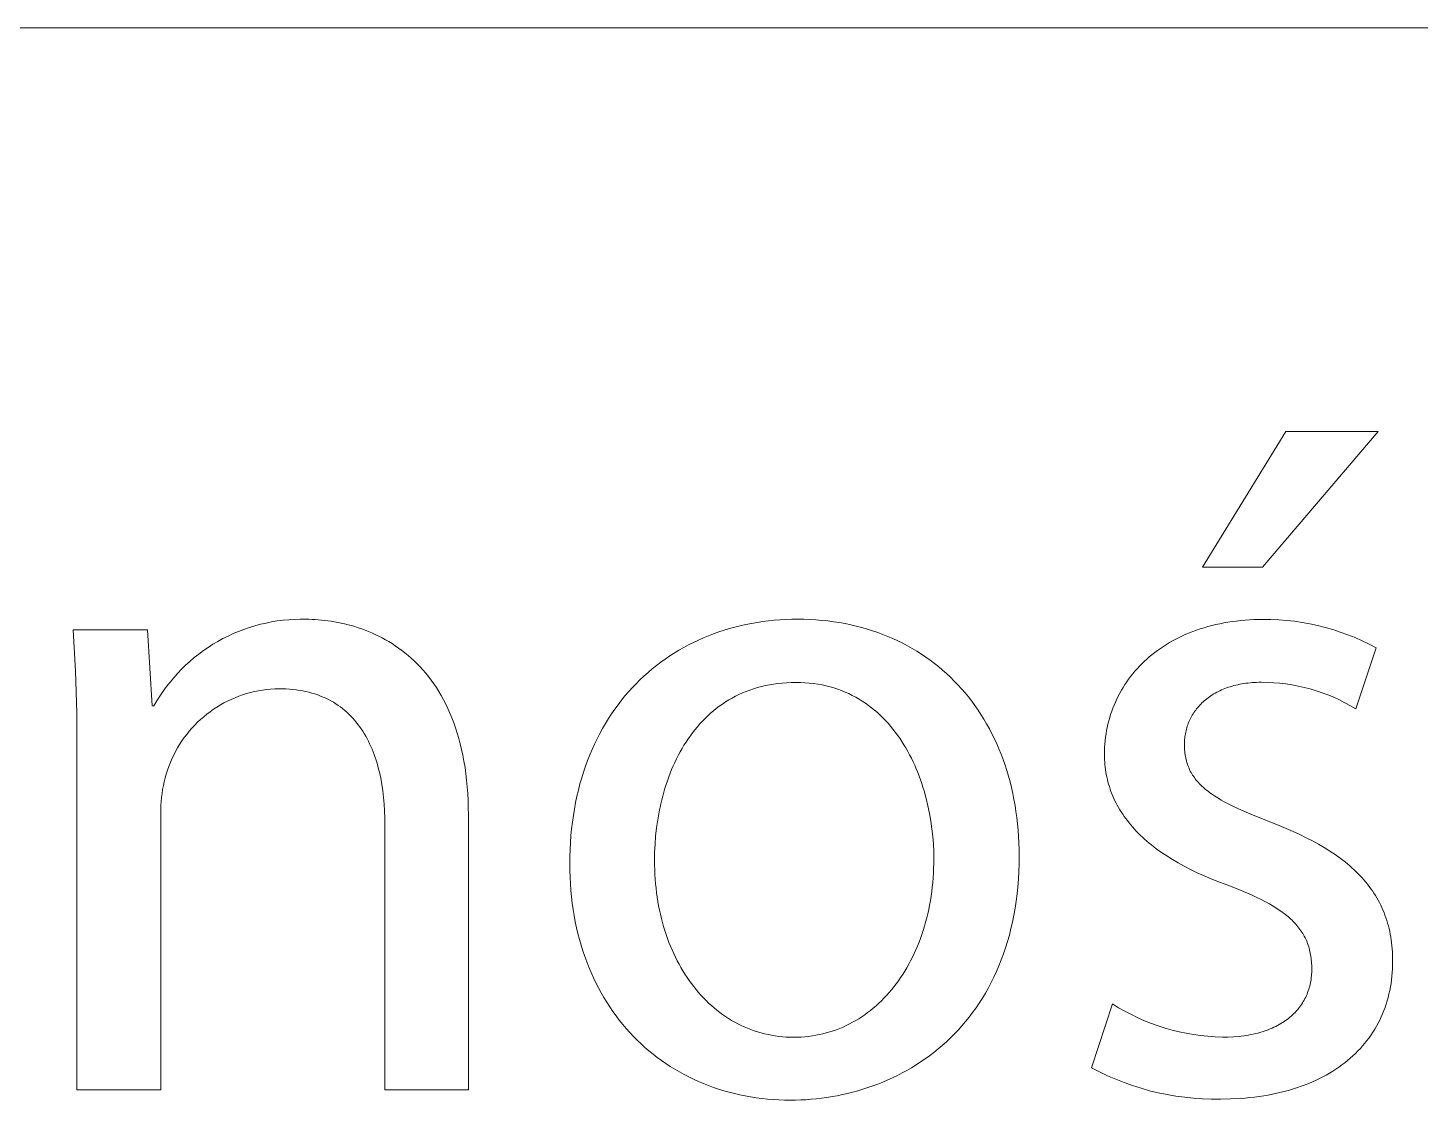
# Model space of a CAD drawing. Header units: millimetres. Extents: x -987 to 2591, y -102 to 2398.
# Drawn here: x 2066.8 to 2119.3, y -42.3 to -1.8 of the extents above; entities that cross this region are included whole.
import ezdxf

# ---------------------------------------------------------------- set-up
doc = ezdxf.new("R2010")
doc.units = ezdxf.units.MM
doc.header["$MEASUREMENT"] = 0
doc.layers.add('Domyślny', color=7, linetype='Continuous', true_color=0x000000)

msp = doc.modelspace()

# ---------------------------------------------------------------- linework, layer by layer
at = {"layer": 'Domyślny', "color": 18, "lineweight": 15, "true_color": 0x000000}
for p, q in [((1238.645, -1.825), (2587.301, -1.825)), ((2111.135, -22.165), (2114.28, -17.042)), ((2117.759, -17.042), (2113.398, -22.165)), ((2114.28, -17.042), (2117.759, -17.042)), ((2113.398, -22.165), (2111.135, -22.165)), ((2076.468, -24.161), (2076.684, -24.141)), ((2076.684, -24.141), (2076.9, -24.128)), ((2076.9, -24.128), (2077.117, -24.123)), ((2077.117, -24.123), (2077.333, -24.125)), ((2077.333, -24.125), (2077.447, -24.126)), ((2077.447, -24.126), (2077.563, -24.129)), ((2077.563, -24.129), (2077.68, -24.134)), ((2077.68, -24.134), (2077.799, -24.142)), ((2077.799, -24.142), (2077.919, -24.153)), ((2094.986, -24.163), (2095.205, -24.146)), ((2095.205, -24.146), (2095.426, -24.133)), ((2095.426, -24.133), (2095.648, -24.126)), ((2095.648, -24.126), (2095.872, -24.123)), ((2095.872, -24.123), (2096.104, -24.126)), ((2096.104, -24.126), (2096.334, -24.134)), ((2096.334, -24.134), (2096.562, -24.147)), ((2096.562, -24.147), (2096.787, -24.165)), ((2112.741, -24.157), (2112.908, -24.146)), ((2112.908, -24.146), (2113.077, -24.137)), ((2113.077, -24.137), (2113.249, -24.132)), ((2113.249, -24.132), (2113.422, -24.131)), ((2113.422, -24.131), (2113.719, -24.134)), ((2113.719, -24.134), (2114.015, -24.147)), ((2114.015, -24.147), (2114.31, -24.169)), ((2068.644, -26.085), (2068.553, -24.518)), ((2068.553, -24.518), (2071.353, -24.518)), ((2071.353, -24.518), (2071.531, -27.389)), ((2074.396, -24.757), (2074.593, -24.666)), ((2074.593, -24.666), (2074.793, -24.582)), ((2074.793, -24.582), (2074.995, -24.504)), ((2074.995, -24.504), (2075.2, -24.434)), ((2075.2, -24.434), (2075.407, -24.371)), ((2075.407, -24.371), (2075.616, -24.314)), ((2075.616, -24.314), (2075.827, -24.265)), ((2075.827, -24.265), (2076.04, -24.223)), ((2076.04, -24.223), (2076.253, -24.189)), ((2076.253, -24.189), (2076.468, -24.161)), ((2077.919, -24.153), (2078.04, -24.165)), ((2078.04, -24.165), (2078.163, -24.18)), ((2078.163, -24.18), (2078.287, -24.198)), ((2078.287, -24.198), (2078.412, -24.219)), ((2078.412, -24.219), (2078.538, -24.242)), ((2078.538, -24.242), (2078.665, -24.268)), ((2078.665, -24.268), (2078.792, -24.297)), ((2078.792, -24.297), (2078.92, -24.329)), ((2078.92, -24.329), (2079.048, -24.364)), ((2079.048, -24.364), (2079.177, -24.401)), ((2079.177, -24.401), (2079.305, -24.443)), ((2079.305, -24.443), (2079.434, -24.487)), ((2079.434, -24.487), (2079.563, -24.535)), ((2079.563, -24.535), (2079.692, -24.586)), ((2079.692, -24.586), (2079.82, -24.64)), ((2079.82, -24.64), (2079.948, -24.698)), ((2092.51, -24.747), (2092.704, -24.672)), ((2092.704, -24.672), (2092.901, -24.602)), ((2092.901, -24.602), (2093.1, -24.537)), ((2093.1, -24.537), (2093.301, -24.476)), ((2093.301, -24.476), (2093.505, -24.42)), ((2093.505, -24.42), (2093.71, -24.369)), ((2093.71, -24.369), (2093.918, -24.323)), ((2093.918, -24.323), (2094.128, -24.281)), ((2094.128, -24.281), (2094.34, -24.244)), ((2094.34, -24.244), (2094.554, -24.212)), ((2094.554, -24.212), (2094.769, -24.185)), ((2094.769, -24.185), (2094.986, -24.163)), ((2096.787, -24.165), (2097.009, -24.189)), ((2097.009, -24.189), (2097.229, -24.217)), ((2097.229, -24.217), (2097.446, -24.251)), ((2097.446, -24.251), (2097.661, -24.289)), ((2097.661, -24.289), (2097.873, -24.333)), ((2097.873, -24.333), (2098.082, -24.381)), ((2098.082, -24.381), (2098.288, -24.435)), ((2098.288, -24.435), (2098.492, -24.493)), ((2098.492, -24.493), (2098.693, -24.555)), ((2098.693, -24.555), (2098.891, -24.623)), ((2098.891, -24.623), (2099.086, -24.695)), ((2110.512, -24.691), (2110.644, -24.636)), ((2110.644, -24.636), (2110.778, -24.583)), ((2110.778, -24.583), (2110.915, -24.533)), ((2110.915, -24.533), (2111.054, -24.486)), ((2111.054, -24.486), (2111.195, -24.442)), ((2111.195, -24.442), (2111.339, -24.4)), ((2111.339, -24.4), (2111.486, -24.361)), ((2111.486, -24.361), (2111.634, -24.325)), ((2111.634, -24.325), (2111.785, -24.292)), ((2111.785, -24.292), (2111.939, -24.262)), ((2111.939, -24.262), (2112.095, -24.235)), ((2112.095, -24.235), (2112.253, -24.211)), ((2112.253, -24.211), (2112.413, -24.19)), ((2112.413, -24.19), (2112.576, -24.172)), ((2112.576, -24.172), (2112.741, -24.157)), ((2114.31, -24.169), (2114.605, -24.202)), ((2114.605, -24.202), (2114.898, -24.245)), ((2114.898, -24.245), (2115.189, -24.298)), ((2115.189, -24.298), (2115.479, -24.36)), ((2115.479, -24.36), (2115.766, -24.433)), ((2115.766, -24.433), (2116.051, -24.515)), ((2116.051, -24.515), (2116.333, -24.606)), ((2116.333, -24.606), (2116.612, -24.707)), ((2073.466, -25.308), (2073.644, -25.185)), ((2073.644, -25.185), (2073.827, -25.069)), ((2073.827, -25.069), (2074.013, -24.958)), ((2074.013, -24.958), (2074.203, -24.854)), ((2074.203, -24.854), (2074.396, -24.757)), ((2079.948, -24.698), (2080.075, -24.76)), ((2080.075, -24.76), (2080.202, -24.825)), ((2080.202, -24.825), (2080.328, -24.894)), ((2080.328, -24.894), (2080.454, -24.966)), ((2080.454, -24.966), (2080.578, -25.043)), ((2080.578, -25.043), (2080.701, -25.123)), ((2080.701, -25.123), (2080.823, -25.208)), ((2091.398, -25.291), (2091.576, -25.189)), ((2091.576, -25.189), (2091.758, -25.091)), ((2091.758, -25.091), (2091.942, -24.998)), ((2091.942, -24.998), (2092.128, -24.91)), ((2092.128, -24.91), (2092.318, -24.826)), ((2092.318, -24.826), (2092.51, -24.747)), ((2099.086, -24.695), (2099.278, -24.772)), ((2099.278, -24.772), (2099.467, -24.854)), ((2099.467, -24.854), (2099.653, -24.94)), ((2099.653, -24.94), (2099.836, -25.03)), ((2099.836, -25.03), (2100.016, -25.125)), ((2100.016, -25.125), (2100.193, -25.225)), ((2109.55, -25.222), (2109.661, -25.148)), ((2109.661, -25.148), (2109.775, -25.075)), ((2109.775, -25.075), (2109.891, -25.005)), ((2109.891, -25.005), (2110.01, -24.937)), ((2110.01, -24.937), (2110.132, -24.872)), ((2110.132, -24.872), (2110.256, -24.809)), ((2110.256, -24.809), (2110.383, -24.749)), ((2110.383, -24.749), (2110.512, -24.691)), ((2116.612, -24.707), (2116.887, -24.817)), ((2116.887, -24.817), (2117.158, -24.937)), ((2117.158, -24.937), (2117.425, -25.065)), ((2117.425, -25.065), (2117.687, -25.203)), ((2072.797, -25.858), (2072.957, -25.712)), ((2072.957, -25.712), (2073.122, -25.571)), ((2073.122, -25.571), (2073.292, -25.437)), ((2073.292, -25.437), (2073.466, -25.308)), ((2080.823, -25.208), (2080.944, -25.296)), ((2080.944, -25.296), (2081.064, -25.389)), ((2081.064, -25.389), (2081.181, -25.486)), ((2081.181, -25.486), (2081.298, -25.587)), ((2081.298, -25.587), (2081.412, -25.693)), ((2081.412, -25.693), (2081.524, -25.802)), ((2090.713, -25.743), (2090.88, -25.624)), ((2090.88, -25.624), (2091.05, -25.508)), ((2091.05, -25.508), (2091.222, -25.397)), ((2091.222, -25.397), (2091.398, -25.291)), ((2100.193, -25.225), (2100.366, -25.328)), ((2100.366, -25.328), (2100.536, -25.437)), ((2100.536, -25.437), (2100.703, -25.549)), ((2100.703, -25.549), (2100.867, -25.666)), ((2100.867, -25.666), (2101.027, -25.786)), ((2108.846, -25.806), (2108.938, -25.716)), ((2108.938, -25.716), (2109.034, -25.629)), ((2109.034, -25.629), (2109.131, -25.543)), ((2109.131, -25.543), (2109.232, -25.46)), ((2109.232, -25.46), (2109.335, -25.378)), ((2109.335, -25.378), (2109.441, -25.299)), ((2109.441, -25.299), (2109.55, -25.222)), ((2117.687, -25.203), (2116.913, -27.502)), ((2068.691, -27.654), (2068.644, -26.085)), ((2072.347, -26.327), (2072.492, -26.165)), ((2072.492, -26.165), (2072.642, -26.009)), ((2072.642, -26.009), (2072.797, -25.858)), ((2081.524, -25.802), (2081.635, -25.917)), ((2081.635, -25.917), (2081.743, -26.036)), ((2081.743, -26.036), (2081.85, -26.159)), ((2081.85, -26.159), (2081.954, -26.288)), ((2090.079, -26.266), (2090.232, -26.129)), ((2090.232, -26.129), (2090.389, -25.996)), ((2090.389, -25.996), (2090.55, -25.868)), ((2090.55, -25.868), (2090.713, -25.743)), ((2101.027, -25.786), (2101.184, -25.911)), ((2101.184, -25.911), (2101.337, -26.041)), ((2101.337, -26.041), (2101.487, -26.174)), ((2101.487, -26.174), (2101.633, -26.311)), ((2108.426, -26.282), (2108.505, -26.183)), ((2108.505, -26.183), (2108.586, -26.086)), ((2108.586, -26.086), (2108.67, -25.991)), ((2108.67, -25.991), (2108.756, -25.897)), ((2108.756, -25.897), (2108.846, -25.806)), ((2071.948, -26.839), (2072.075, -26.664)), ((2072.075, -26.664), (2072.208, -26.493)), ((2072.208, -26.493), (2072.347, -26.327)), ((2076.001, -26.76), (2075.848, -26.775)), ((2076.155, -26.75), (2076.001, -26.76)), ((2076.309, -26.746), (2076.155, -26.75)), ((2076.446, -26.747), (2076.309, -26.746)), ((2076.58, -26.752), (2076.446, -26.747)), ((2076.712, -26.761), (2076.58, -26.752)), ((2076.841, -26.772), (2076.712, -26.761)), ((2076.967, -26.787), (2076.841, -26.772)), ((2081.954, -26.288), (2082.055, -26.421)), ((2082.055, -26.421), (2082.154, -26.559)), ((2082.154, -26.559), (2082.25, -26.701)), ((2082.25, -26.701), (2082.343, -26.849)), ((2089.498, -26.858), (2089.638, -26.704)), ((2089.638, -26.704), (2089.781, -26.554)), ((2089.781, -26.554), (2089.928, -26.408)), ((2089.928, -26.408), (2090.079, -26.266)), ((2094.211, -26.744), (2094.068, -26.792)), ((2094.356, -26.7), (2094.211, -26.744)), ((2094.505, -26.66), (2094.356, -26.7)), ((2094.656, -26.625), (2094.505, -26.66)), ((2094.81, -26.594), (2094.656, -26.625)), ((2094.968, -26.567), (2094.81, -26.594)), ((2095.128, -26.546), (2094.968, -26.567)), ((2095.292, -26.528), (2095.128, -26.546)), ((2095.458, -26.516), (2095.292, -26.528)), ((2095.628, -26.509), (2095.458, -26.516)), ((2095.801, -26.506), (2095.628, -26.509)), ((2095.974, -26.509), (2095.801, -26.506)), ((2096.144, -26.517), (2095.974, -26.509)), ((2096.31, -26.53), (2096.144, -26.517)), ((2096.474, -26.549), (2096.31, -26.53)), ((2096.634, -26.572), (2096.474, -26.549)), ((2096.791, -26.601), (2096.634, -26.572)), ((2096.944, -26.634), (2096.791, -26.601)), ((2097.095, -26.672), (2096.944, -26.634)), ((2097.242, -26.714), (2097.095, -26.672)), ((2097.387, -26.761), (2097.242, -26.714)), ((2097.528, -26.813), (2097.387, -26.761)), ((2101.633, -26.311), (2101.776, -26.452)), ((2101.776, -26.452), (2101.915, -26.597)), ((2101.915, -26.597), (2102.051, -26.746)), ((2102.051, -26.746), (2102.183, -26.899)), ((2108.078, -26.803), (2108.142, -26.695)), ((2108.142, -26.695), (2108.208, -26.59)), ((2108.208, -26.59), (2108.278, -26.485)), ((2108.278, -26.485), (2108.351, -26.383)), ((2108.351, -26.383), (2108.426, -26.282)), ((2111.918, -26.762), (2111.856, -26.789)), ((2111.982, -26.737), (2111.918, -26.762)), ((2112.048, -26.712), (2111.982, -26.737)), ((2112.114, -26.689), (2112.048, -26.712)), ((2112.182, -26.667), (2112.114, -26.689)), ((2112.251, -26.646), (2112.182, -26.667)), ((2112.322, -26.627), (2112.251, -26.646)), ((2112.393, -26.609), (2112.322, -26.627)), ((2112.466, -26.592), (2112.393, -26.609)), ((2112.541, -26.577), (2112.466, -26.592)), ((2112.616, -26.563), (2112.541, -26.577)), ((2112.693, -26.55), (2112.616, -26.563)), ((2112.771, -26.539), (2112.693, -26.55)), ((2112.85, -26.529), (2112.771, -26.539)), ((2112.93, -26.521), (2112.85, -26.529)), ((2113.012, -26.514), (2112.93, -26.521)), ((2113.095, -26.508), (2113.012, -26.514)), ((2113.179, -26.505), (2113.095, -26.508)), ((2113.264, -26.502), (2113.179, -26.505)), ((2113.351, -26.501), (2113.264, -26.502)), ((2113.585, -26.504), (2113.351, -26.501)), ((2113.819, -26.515), (2113.585, -26.504)), ((2114.053, -26.535), (2113.819, -26.515)), ((2114.285, -26.562), (2114.053, -26.535)), ((2114.517, -26.597), (2114.285, -26.562)), ((2114.747, -26.641), (2114.517, -26.597)), ((2114.976, -26.692), (2114.747, -26.641)), ((2115.202, -26.752), (2114.976, -26.692)), ((2115.427, -26.819), (2115.202, -26.752)), ((2071.603, -27.389), (2071.712, -27.202)), ((2071.712, -27.202), (2071.827, -27.018)), ((2071.827, -27.018), (2071.948, -26.839)), ((2074.24, -27.28), (2074.106, -27.356)), ((2074.377, -27.21), (2074.24, -27.28)), ((2074.517, -27.144), (2074.377, -27.21)), ((2074.658, -27.083), (2074.517, -27.144)), ((2074.801, -27.026), (2074.658, -27.083)), ((2074.947, -26.975), (2074.801, -27.026)), ((2075.094, -26.929), (2074.947, -26.975)), ((2075.242, -26.888), (2075.094, -26.929)), ((2075.392, -26.852), (2075.242, -26.888)), ((2075.543, -26.821), (2075.392, -26.852)), ((2075.695, -26.795), (2075.543, -26.821)), ((2075.848, -26.775), (2075.695, -26.795)), ((2077.09, -26.805), (2076.967, -26.787)), ((2077.211, -26.827), (2077.09, -26.805)), ((2077.329, -26.851), (2077.211, -26.827)), ((2077.444, -26.878), (2077.329, -26.851)), ((2077.557, -26.909), (2077.444, -26.878)), ((2077.668, -26.942), (2077.557, -26.909)), ((2077.775, -26.979), (2077.668, -26.942)), ((2077.88, -27.018), (2077.775, -26.979)), ((2077.983, -27.06), (2077.88, -27.018)), ((2078.083, -27.105), (2077.983, -27.06)), ((2078.181, -27.152), (2078.083, -27.105)), ((2078.276, -27.203), (2078.181, -27.152)), ((2078.368, -27.256), (2078.276, -27.203)), ((2078.459, -27.312), (2078.368, -27.256)), ((2082.343, -26.849), (2082.434, -27.002)), ((2082.434, -27.002), (2082.521, -27.16)), ((2082.521, -27.16), (2082.606, -27.323)), ((2089.1, -27.347), (2089.229, -27.18)), ((2089.229, -27.18), (2089.362, -27.017)), ((2089.362, -27.017), (2089.498, -26.858)), ((2093.154, -27.241), (2093.035, -27.32)), ((2093.276, -27.165), (2093.154, -27.241)), ((2093.4, -27.094), (2093.276, -27.165)), ((2093.528, -27.026), (2093.4, -27.094)), ((2093.659, -26.961), (2093.528, -27.026)), ((2093.792, -26.901), (2093.659, -26.961)), ((2093.929, -26.845), (2093.792, -26.901)), ((2094.068, -26.792), (2093.929, -26.845)), ((2097.666, -26.869), (2097.528, -26.813)), ((2097.801, -26.929), (2097.666, -26.869)), ((2097.933, -26.993), (2097.801, -26.929)), ((2098.062, -27.061), (2097.933, -26.993)), ((2098.187, -27.133), (2098.062, -27.061)), ((2098.31, -27.209), (2098.187, -27.133)), ((2098.43, -27.288), (2098.31, -27.209)), ((2098.547, -27.371), (2098.43, -27.288)), ((2102.183, -26.899), (2102.311, -27.055)), ((2102.311, -27.055), (2102.435, -27.216)), ((2102.435, -27.216), (2102.556, -27.38)), ((2107.803, -27.361), (2107.852, -27.247)), ((2107.852, -27.247), (2107.904, -27.134)), ((2107.904, -27.134), (2107.959, -27.022)), ((2107.959, -27.022), (2108.017, -26.911)), ((2108.017, -26.911), (2108.078, -26.803)), ((2111.117, -27.279), (2111.074, -27.321)), ((2111.161, -27.237), (2111.117, -27.279)), ((2111.206, -27.197), (2111.161, -27.237)), ((2111.253, -27.157), (2111.206, -27.197)), ((2111.301, -27.119), (2111.253, -27.157)), ((2111.351, -27.081), (2111.301, -27.119)), ((2111.401, -27.044), (2111.351, -27.081)), ((2111.454, -27.009), (2111.401, -27.044)), ((2111.507, -26.974), (2111.454, -27.009)), ((2111.562, -26.94), (2111.507, -26.974)), ((2111.618, -26.908), (2111.562, -26.94)), ((2111.675, -26.877), (2111.618, -26.908)), ((2111.734, -26.846), (2111.675, -26.877)), ((2111.794, -26.817), (2111.734, -26.846)), ((2111.856, -26.789), (2111.794, -26.817)), ((2115.648, -26.894), (2115.427, -26.819)), ((2115.868, -26.977), (2115.648, -26.894)), ((2116.084, -27.067), (2115.868, -26.977)), ((2116.297, -27.165), (2116.084, -27.067)), ((2116.506, -27.27), (2116.297, -27.165)), ((2116.711, -27.383), (2116.506, -27.27)), ((2068.696, -29.224), (2068.691, -27.654)), ((2071.531, -27.389), (2071.603, -27.389)), ((2073.477, -27.799), (2073.361, -27.901)), ((2073.597, -27.702), (2073.477, -27.799)), ((2073.72, -27.609), (2073.597, -27.702)), ((2073.845, -27.52), (2073.72, -27.609)), ((2073.974, -27.436), (2073.845, -27.52)), ((2074.106, -27.356), (2073.974, -27.436)), ((2078.546, -27.37), (2078.459, -27.312)), ((2078.632, -27.431), (2078.546, -27.37)), ((2078.715, -27.494), (2078.632, -27.431)), ((2078.795, -27.56), (2078.715, -27.494)), ((2078.874, -27.628), (2078.795, -27.56)), ((2078.95, -27.699), (2078.874, -27.628)), ((2079.023, -27.772), (2078.95, -27.699)), ((2079.095, -27.847), (2079.023, -27.772)), ((2082.606, -27.323), (2082.687, -27.491)), ((2082.687, -27.491), (2082.764, -27.665)), ((2082.764, -27.665), (2082.838, -27.844)), ((2088.737, -27.872), (2088.855, -27.693)), ((2088.855, -27.693), (2088.976, -27.518)), ((2088.976, -27.518), (2089.1, -27.347)), ((2092.482, -27.765), (2092.38, -27.864)), ((2092.587, -27.67), (2092.482, -27.765)), ((2092.695, -27.577), (2092.587, -27.67)), ((2092.805, -27.488), (2092.695, -27.577)), ((2092.918, -27.402), (2092.805, -27.488)), ((2093.035, -27.32), (2092.918, -27.402)), ((2098.661, -27.458), (2098.547, -27.371)), ((2098.771, -27.548), (2098.661, -27.458)), ((2098.879, -27.641), (2098.771, -27.548)), ((2098.985, -27.737), (2098.879, -27.641)), ((2099.087, -27.837), (2098.985, -27.737)), ((2102.556, -27.38), (2102.673, -27.547)), ((2102.673, -27.547), (2102.785, -27.719)), ((2102.785, -27.719), (2102.894, -27.894)), ((2107.637, -27.833), (2107.674, -27.713)), ((2107.674, -27.713), (2107.714, -27.595)), ((2107.714, -27.595), (2107.757, -27.477)), ((2107.757, -27.477), (2107.803, -27.361)), ((2110.724, -27.789), (2110.697, -27.84)), ((2110.753, -27.739), (2110.724, -27.789)), ((2110.783, -27.69), (2110.753, -27.739)), ((2110.814, -27.641), (2110.783, -27.69)), ((2110.847, -27.593), (2110.814, -27.641)), ((2110.882, -27.546), (2110.847, -27.593)), ((2110.917, -27.499), (2110.882, -27.546)), ((2110.955, -27.453), (2110.917, -27.499)), ((2110.993, -27.409), (2110.955, -27.453)), ((2111.033, -27.364), (2110.993, -27.409)), ((2111.074, -27.321), (2111.033, -27.364)), ((2116.913, -27.502), (2116.711, -27.383)), ((2072.934, -28.344), (2072.837, -28.464)), ((2073.035, -28.228), (2072.934, -28.344)), ((2073.14, -28.115), (2073.035, -28.228)), ((2073.249, -28.006), (2073.14, -28.115)), ((2073.361, -27.901), (2073.249, -28.006)), ((2079.164, -27.925), (2079.095, -27.847)), ((2079.231, -28.005), (2079.164, -27.925)), ((2079.295, -28.087), (2079.231, -28.005)), ((2079.358, -28.171), (2079.295, -28.087)), ((2079.418, -28.257), (2079.358, -28.171)), ((2079.476, -28.346), (2079.418, -28.257)), ((2079.532, -28.436), (2079.476, -28.346)), ((2082.838, -27.844), (2082.909, -28.028)), ((2082.909, -28.028), (2082.976, -28.219)), ((2082.976, -28.219), (2083.039, -28.414)), ((2088.411, -28.434), (2088.515, -28.243)), ((2088.515, -28.243), (2088.624, -28.055)), ((2088.624, -28.055), (2088.737, -27.872)), ((2092, -28.287), (2091.912, -28.4)), ((2092.091, -28.177), (2092, -28.287)), ((2092.185, -28.07), (2092.091, -28.177)), ((2092.281, -27.965), (2092.185, -28.07)), ((2092.38, -27.864), (2092.281, -27.965)), ((2099.186, -27.939), (2099.087, -27.837)), ((2099.282, -28.045), (2099.186, -27.939)), ((2099.376, -28.153), (2099.282, -28.045)), ((2099.467, -28.264), (2099.376, -28.153)), ((2099.555, -28.377), (2099.467, -28.264)), ((2102.894, -27.894), (2102.999, -28.072)), ((2102.999, -28.072), (2103.1, -28.254)), ((2103.1, -28.254), (2103.197, -28.439)), ((2107.5, -28.448), (2107.521, -28.323)), ((2107.521, -28.323), (2107.546, -28.199)), ((2107.546, -28.199), (2107.573, -28.076)), ((2107.573, -28.076), (2107.604, -27.954)), ((2107.604, -27.954), (2107.637, -27.833)), ((2110.517, -28.325), (2110.504, -28.382)), ((2110.531, -28.269), (2110.517, -28.325)), ((2110.547, -28.214), (2110.531, -28.269)), ((2110.564, -28.158), (2110.547, -28.214)), ((2110.582, -28.104), (2110.564, -28.158)), ((2110.602, -28.05), (2110.582, -28.104)), ((2110.624, -27.997), (2110.602, -28.05)), ((2110.647, -27.944), (2110.624, -27.997)), ((2110.671, -27.892), (2110.647, -27.944)), ((2110.697, -27.84), (2110.671, -27.892)), ((2072.571, -28.842), (2072.492, -28.974)), ((2072.656, -28.713), (2072.571, -28.842)), ((2072.744, -28.587), (2072.656, -28.713)), ((2072.837, -28.464), (2072.744, -28.587)), ((2079.586, -28.528), (2079.532, -28.436)), ((2079.638, -28.622), (2079.586, -28.528)), ((2079.687, -28.718), (2079.638, -28.622)), ((2079.735, -28.816), (2079.687, -28.718)), ((2079.781, -28.916), (2079.735, -28.816)), ((2083.039, -28.414), (2083.098, -28.616)), ((2083.098, -28.616), (2083.153, -28.823)), ((2083.153, -28.823), (2083.204, -29.035)), ((2088.122, -29.033), (2088.214, -28.829)), ((2088.214, -28.829), (2088.31, -28.63)), ((2088.31, -28.63), (2088.411, -28.434)), ((2091.664, -28.753), (2091.587, -28.875)), ((2091.744, -28.633), (2091.664, -28.753)), ((2091.827, -28.515), (2091.744, -28.633)), ((2091.912, -28.4), (2091.827, -28.515)), ((2099.64, -28.493), (2099.555, -28.377)), ((2099.723, -28.611), (2099.64, -28.493)), ((2099.802, -28.731), (2099.723, -28.611)), ((2099.879, -28.854), (2099.802, -28.731)), ((2099.953, -28.978), (2099.879, -28.854)), ((2103.197, -28.439), (2103.29, -28.628)), ((2103.29, -28.628), (2103.378, -28.82)), ((2103.378, -28.82), (2103.463, -29.015)), ((2107.448, -28.958), (2107.456, -28.829)), ((2107.456, -28.829), (2107.468, -28.701)), ((2107.468, -28.701), (2107.482, -28.574)), ((2107.482, -28.574), (2107.5, -28.448)), ((2110.457, -28.789), (2110.456, -28.848)), ((2110.456, -28.848), (2110.457, -28.915)), ((2110.459, -28.73), (2110.457, -28.789)), ((2110.463, -28.671), (2110.459, -28.73)), ((2110.468, -28.612), (2110.463, -28.671)), ((2110.475, -28.554), (2110.468, -28.612)), ((2110.483, -28.496), (2110.475, -28.554)), ((2110.493, -28.439), (2110.483, -28.496)), ((2110.504, -28.382), (2110.493, -28.439)), ((2068.696, -41.864), (2068.696, -29.224)), ((2072.281, -29.385), (2072.22, -29.526)), ((2072.346, -29.245), (2072.281, -29.385)), ((2072.417, -29.108), (2072.346, -29.245)), ((2072.492, -28.974), (2072.417, -29.108)), ((2079.824, -29.017), (2079.781, -28.916)), ((2079.866, -29.12), (2079.824, -29.017)), ((2079.905, -29.225), (2079.866, -29.12)), ((2079.943, -29.332), (2079.905, -29.225)), ((2079.978, -29.44), (2079.943, -29.332)), ((2083.204, -29.035), (2083.25, -29.254)), ((2083.25, -29.254), (2083.292, -29.479)), ((2087.951, -29.451), (2088.034, -29.24)), ((2088.034, -29.24), (2088.122, -29.033)), ((2091.305, -29.387), (2091.241, -29.52)), ((2091.372, -29.256), (2091.305, -29.387)), ((2091.441, -29.127), (2091.372, -29.256)), ((2091.512, -29), (2091.441, -29.127)), ((2091.587, -28.875), (2091.512, -29)), ((2100.025, -29.105), (2099.953, -28.978)), ((2100.094, -29.233), (2100.025, -29.105)), ((2100.16, -29.363), (2100.094, -29.233)), ((2100.224, -29.495), (2100.16, -29.363)), ((2103.463, -29.015), (2103.543, -29.214)), ((2103.543, -29.214), (2103.619, -29.416)), ((2107.442, -29.218), (2107.443, -29.087)), ((2107.443, -29.315), (2107.442, -29.218)), ((2107.443, -29.087), (2107.448, -28.958)), ((2107.446, -29.411), (2107.443, -29.315)), ((2110.457, -28.915), (2110.459, -28.981)), ((2110.459, -28.981), (2110.463, -29.046)), ((2110.463, -29.046), (2110.468, -29.11)), ((2110.468, -29.11), (2110.475, -29.172)), ((2110.475, -29.172), (2110.483, -29.234)), ((2110.483, -29.234), (2110.493, -29.294)), ((2110.493, -29.294), (2110.505, -29.354)), ((2110.505, -29.354), (2110.518, -29.412)), ((2072.113, -29.815), (2072.067, -29.962)), ((2072.164, -29.67), (2072.113, -29.815)), ((2072.22, -29.526), (2072.164, -29.67)), ((2080.012, -29.549), (2079.978, -29.44)), ((2080.044, -29.66), (2080.012, -29.549)), ((2080.074, -29.773), (2080.044, -29.66)), ((2080.102, -29.887), (2080.074, -29.773)), ((2080.152, -30.119), (2080.102, -29.887)), ((2083.292, -29.479), (2083.33, -29.71)), ((2083.33, -29.71), (2083.363, -29.947)), ((2087.729, -30.108), (2087.799, -29.885)), ((2087.799, -29.885), (2087.872, -29.666)), ((2087.872, -29.666), (2087.951, -29.451)), ((2091.122, -29.791), (2091.066, -29.929)), ((2091.18, -29.655), (2091.122, -29.791)), ((2091.241, -29.52), (2091.18, -29.655)), ((2100.285, -29.628), (2100.224, -29.495)), ((2100.343, -29.763), (2100.285, -29.628)), ((2100.399, -29.899), (2100.343, -29.763)), ((2100.452, -30.036), (2100.399, -29.899)), ((2103.619, -29.416), (2103.691, -29.621)), ((2103.691, -29.621), (2103.758, -29.829)), ((2103.758, -29.829), (2103.821, -30.04)), ((2107.451, -29.507), (2107.446, -29.411)), ((2107.459, -29.602), (2107.451, -29.507)), ((2107.469, -29.697), (2107.459, -29.602)), ((2107.481, -29.791), (2107.469, -29.697)), ((2107.495, -29.885), (2107.481, -29.791)), ((2107.511, -29.978), (2107.495, -29.885)), ((2110.518, -29.412), (2110.532, -29.47)), ((2110.532, -29.47), (2110.549, -29.526)), ((2110.549, -29.526), (2110.566, -29.582)), ((2110.566, -29.582), (2110.586, -29.637)), ((2110.586, -29.637), (2110.606, -29.69)), ((2110.606, -29.69), (2110.629, -29.744)), ((2110.629, -29.744), (2110.653, -29.796)), ((2110.653, -29.796), (2110.678, -29.847)), ((2110.678, -29.847), (2110.706, -29.898)), ((2110.706, -29.898), (2110.734, -29.948)), ((2071.957, -30.398), (2071.929, -30.545)), ((2071.989, -30.251), (2071.957, -30.398)), ((2072.026, -30.106), (2071.989, -30.251)), ((2072.067, -29.962), (2072.026, -30.106)), ((2080.195, -30.356), (2080.152, -30.119)), ((2080.232, -30.598), (2080.195, -30.356)), ((2083.363, -29.947), (2083.391, -30.189)), ((2083.391, -30.189), (2083.415, -30.439)), ((2083.415, -30.439), (2083.433, -30.694)), ((2087.605, -30.565), (2087.665, -30.335)), ((2087.665, -30.335), (2087.729, -30.108)), ((2090.914, -30.353), (2090.868, -30.497)), ((2090.962, -30.21), (2090.914, -30.353)), ((2091.012, -30.069), (2090.962, -30.21)), ((2091.066, -29.929), (2091.012, -30.069)), ((2100.502, -30.174), (2100.452, -30.036)), ((2100.551, -30.314), (2100.502, -30.174)), ((2100.596, -30.454), (2100.551, -30.314)), ((2103.821, -30.04), (2103.88, -30.255)), ((2103.88, -30.255), (2103.934, -30.472)), ((2107.53, -30.071), (2107.511, -29.978)), ((2107.55, -30.163), (2107.53, -30.071)), ((2107.573, -30.255), (2107.55, -30.163)), ((2107.598, -30.346), (2107.573, -30.255)), ((2107.626, -30.436), (2107.598, -30.346)), ((2107.655, -30.526), (2107.626, -30.436)), ((2110.734, -29.948), (2110.765, -29.997)), ((2110.765, -29.997), (2110.797, -30.045)), ((2110.797, -30.045), (2110.83, -30.093)), ((2110.83, -30.093), (2110.866, -30.14)), ((2110.866, -30.14), (2110.902, -30.187)), ((2110.902, -30.187), (2110.941, -30.233)), ((2110.941, -30.233), (2110.981, -30.278)), ((2110.981, -30.278), (2111.023, -30.323)), ((2111.023, -30.323), (2111.066, -30.367)), ((2111.066, -30.367), (2111.111, -30.411)), ((2111.111, -30.411), (2111.157, -30.454)), ((2071.889, -30.842), (2071.876, -30.991)), ((2071.907, -30.693), (2071.889, -30.842)), ((2071.929, -30.545), (2071.907, -30.693)), ((2080.261, -30.845), (2080.232, -30.598)), ((2080.283, -31.095), (2080.261, -30.845)), ((2083.433, -30.694), (2083.446, -30.956)), ((2083.446, -30.956), (2083.454, -31.224)), ((2087.5, -31.038), (2087.55, -30.8)), ((2087.55, -30.8), (2087.605, -30.565)), ((2090.747, -30.936), (2090.711, -31.085)), ((2090.785, -30.788), (2090.747, -30.936)), ((2090.825, -30.642), (2090.785, -30.788)), ((2090.868, -30.497), (2090.825, -30.642)), ((2100.639, -30.595), (2100.596, -30.454)), ((2100.718, -30.879), (2100.639, -30.595)), ((2100.787, -31.165), (2100.718, -30.879)), ((2103.934, -30.472), (2103.983, -30.692)), ((2103.983, -30.692), (2104.029, -30.915)), ((2104.029, -30.915), (2104.069, -31.141)), ((2107.687, -30.615), (2107.655, -30.526)), ((2107.721, -30.703), (2107.687, -30.615)), ((2107.757, -30.791), (2107.721, -30.703)), ((2107.796, -30.879), (2107.757, -30.791)), ((2107.836, -30.966), (2107.796, -30.879)), ((2107.879, -31.052), (2107.836, -30.966)), ((2111.157, -30.454), (2111.206, -30.496)), ((2111.206, -30.496), (2111.255, -30.539)), ((2111.255, -30.539), (2111.307, -30.581)), ((2111.307, -30.581), (2111.36, -30.622)), ((2111.36, -30.622), (2111.415, -30.663)), ((2111.415, -30.663), (2111.471, -30.704)), ((2111.471, -30.704), (2111.589, -30.784)), ((2111.589, -30.784), (2111.714, -30.863)), ((2111.714, -30.863), (2111.845, -30.941)), ((2111.845, -30.941), (2111.984, -31.019)), ((2071.867, -31.14), (2071.864, -31.29)), ((2071.864, -31.29), (2071.865, -31.44)), ((2071.865, -31.44), (2071.865, -41.864)), ((2071.876, -30.991), (2071.867, -31.14)), ((2080.299, -31.35), (2080.283, -31.095)), ((2080.309, -31.608), (2080.299, -31.35)), ((2083.454, -31.224), (2083.457, -31.499)), ((2087.415, -31.525), (2087.455, -31.279)), ((2087.455, -31.279), (2087.5, -31.038)), ((2090.648, -31.384), (2090.595, -31.687)), ((2090.711, -31.085), (2090.648, -31.384)), ((2100.846, -31.452), (2100.787, -31.165)), ((2100.896, -31.74), (2100.846, -31.452)), ((2104.069, -31.141), (2104.105, -31.37)), ((2104.105, -31.37), (2104.136, -31.602)), ((2107.924, -31.137), (2107.879, -31.052)), ((2107.972, -31.222), (2107.924, -31.137)), ((2108.021, -31.306), (2107.972, -31.222)), ((2108.073, -31.39), (2108.021, -31.306)), ((2108.127, -31.473), (2108.073, -31.39)), ((2108.183, -31.555), (2108.127, -31.473)), ((2111.984, -31.019), (2112.128, -31.096)), ((2112.128, -31.096), (2112.28, -31.172)), ((2112.28, -31.172), (2112.604, -31.325)), ((2112.604, -31.325), (2112.956, -31.478)), ((2112.956, -31.478), (2113.744, -31.791)), ((2080.312, -31.869), (2080.309, -31.608)), ((2080.312, -41.864), (2080.312, -31.869)), ((2083.457, -31.499), (2083.457, -41.864)), ((2087.351, -32.027), (2087.38, -31.774)), ((2087.38, -31.774), (2087.415, -31.525)), ((2090.552, -31.993), (2090.518, -32.3)), ((2090.595, -31.687), (2090.552, -31.993)), ((2100.936, -32.027), (2100.896, -31.74)), ((2104.136, -31.602), (2104.163, -31.836)), ((2104.163, -31.836), (2104.185, -32.073)), ((2108.242, -31.636), (2108.183, -31.555)), ((2108.303, -31.717), (2108.242, -31.636)), ((2108.366, -31.797), (2108.303, -31.717)), ((2108.431, -31.877), (2108.366, -31.797)), ((2108.499, -31.956), (2108.431, -31.877)), ((2108.569, -32.034), (2108.499, -31.956)), ((2113.744, -31.791), (2114.022, -31.901)), ((2114.022, -31.901), (2114.292, -32.012)), ((2114.292, -32.012), (2114.553, -32.126)), ((2087.293, -32.807), (2087.307, -32.543)), ((2087.307, -32.543), (2087.326, -32.283)), ((2087.326, -32.283), (2087.351, -32.027)), ((2090.518, -32.3), (2090.494, -32.608)), ((2100.967, -32.313), (2100.936, -32.027)), ((2100.989, -32.596), (2100.967, -32.313)), ((2104.185, -32.073), (2104.202, -32.313)), ((2104.202, -32.313), (2104.214, -32.555)), ((2108.641, -32.111), (2108.569, -32.034)), ((2108.716, -32.188), (2108.641, -32.111)), ((2108.792, -32.264), (2108.716, -32.188)), ((2108.871, -32.339), (2108.792, -32.264)), ((2108.953, -32.414), (2108.871, -32.339)), ((2109.036, -32.488), (2108.953, -32.414)), ((2109.122, -32.561), (2109.036, -32.488)), ((2114.553, -32.126), (2114.805, -32.242)), ((2114.805, -32.242), (2115.049, -32.361)), ((2115.049, -32.361), (2115.284, -32.482)), ((2115.284, -32.482), (2115.511, -32.607)), ((2087.285, -33.074), (2087.293, -32.807)), ((2090.48, -32.917), (2090.475, -33.226)), ((2090.494, -32.608), (2090.48, -32.917)), ((2101.003, -32.877), (2100.989, -32.596)), ((2101.007, -33.154), (2101.003, -32.877)), ((2104.214, -32.555), (2104.221, -32.8)), ((2104.224, -33.047), (2104.22, -33.345)), ((2104.221, -32.8), (2104.224, -33.047)), ((2109.211, -32.633), (2109.122, -32.561)), ((2109.394, -32.775), (2109.211, -32.633)), ((2109.587, -32.914), (2109.394, -32.775)), ((2109.789, -33.05), (2109.587, -32.914)), ((2110, -33.183), (2109.789, -33.05)), ((2115.511, -32.607), (2115.728, -32.734)), ((2115.728, -32.734), (2115.938, -32.864)), ((2115.938, -32.864), (2116.138, -32.998)), ((2116.138, -32.998), (2116.329, -33.135)), ((2087.282, -33.345), (2087.285, -33.074)), ((2087.285, -33.6), (2087.282, -33.345)), ((2090.475, -33.226), (2090.477, -33.402)), ((2090.477, -33.402), (2090.482, -33.578)), ((2090.482, -33.578), (2090.49, -33.752)), ((2100.992, -33.696), (2101, -33.517)), ((2101, -33.517), (2101.005, -33.336)), ((2101.005, -33.336), (2101.007, -33.154)), ((2104.22, -33.345), (2104.211, -33.637)), ((2110.22, -33.313), (2110, -33.183)), ((2110.45, -33.439), (2110.22, -33.313)), ((2110.69, -33.563), (2110.45, -33.439)), ((2110.939, -33.682), (2110.69, -33.563)), ((2116.329, -33.135), (2116.422, -33.205)), ((2116.422, -33.205), (2116.512, -33.275)), ((2116.512, -33.275), (2116.6, -33.347)), ((2116.6, -33.347), (2116.686, -33.419)), ((2116.686, -33.419), (2116.77, -33.493)), ((2116.77, -33.493), (2116.852, -33.567)), ((2116.852, -33.567), (2116.931, -33.643)), ((2087.293, -33.851), (2087.285, -33.6)), ((2087.306, -34.1), (2087.293, -33.851)), ((2087.324, -34.346), (2087.306, -34.1)), ((2090.49, -33.752), (2090.501, -33.925)), ((2090.501, -33.925), (2090.515, -34.096)), ((2090.515, -34.096), (2090.532, -34.265)), ((2100.949, -34.223), (2100.966, -34.049)), ((2100.966, -34.049), (2100.981, -33.874)), ((2100.981, -33.874), (2100.992, -33.696)), ((2104.195, -33.924), (2104.173, -34.207)), ((2104.211, -33.637), (2104.195, -33.924)), ((2111.197, -33.798), (2110.939, -33.682)), ((2111.464, -33.911), (2111.197, -33.798)), ((2111.742, -34.021), (2111.464, -33.911)), ((2112.028, -34.126), (2111.742, -34.021)), ((2116.931, -33.643), (2117.008, -33.719)), ((2117.008, -33.719), (2117.083, -33.796)), ((2117.083, -33.796), (2117.156, -33.875)), ((2117.156, -33.875), (2117.226, -33.954)), ((2117.226, -33.954), (2117.295, -34.034)), ((2117.295, -34.034), (2117.361, -34.116)), ((2117.361, -34.116), (2117.425, -34.199)), ((2087.347, -34.589), (2087.324, -34.346)), ((2087.376, -34.828), (2087.347, -34.589)), ((2090.532, -34.265), (2090.552, -34.433)), ((2090.552, -34.433), (2090.575, -34.599)), ((2090.575, -34.599), (2090.602, -34.764)), ((2100.877, -34.733), (2100.904, -34.565)), ((2100.904, -34.565), (2100.928, -34.395)), ((2100.928, -34.395), (2100.949, -34.223)), ((2104.145, -34.483), (2104.11, -34.755)), ((2104.173, -34.207), (2104.145, -34.483)), ((2112.447, -34.287), (2112.028, -34.126)), ((2112.834, -34.448), (2112.447, -34.287)), ((2113.015, -34.528), (2112.834, -34.448)), ((2113.189, -34.61), (2113.015, -34.528)), ((2113.355, -34.691), (2113.189, -34.61)), ((2117.425, -34.199), (2117.486, -34.282)), ((2117.486, -34.282), (2117.546, -34.367)), ((2117.546, -34.367), (2117.603, -34.453)), ((2117.603, -34.453), (2117.658, -34.54)), ((2117.658, -34.54), (2117.711, -34.629)), ((2117.711, -34.629), (2117.761, -34.718)), ((2087.409, -35.064), (2087.376, -34.828)), ((2087.447, -35.298), (2087.409, -35.064)), ((2090.602, -34.764), (2090.631, -34.927)), ((2090.631, -34.927), (2090.663, -35.088)), ((2090.663, -35.088), (2090.698, -35.247)), ((2100.778, -35.226), (2100.814, -35.064)), ((2100.814, -35.064), (2100.847, -34.9)), ((2100.847, -34.9), (2100.877, -34.733)), ((2104.07, -35.021), (2104.025, -35.283)), ((2104.11, -34.755), (2104.07, -35.021)), ((2113.513, -34.774), (2113.355, -34.691)), ((2113.663, -34.857), (2113.513, -34.774)), ((2113.807, -34.942), (2113.663, -34.857)), ((2113.942, -35.027), (2113.807, -34.942)), ((2114.071, -35.114), (2113.942, -35.027)), ((2114.132, -35.158), (2114.071, -35.114)), ((2114.192, -35.202), (2114.132, -35.158)), ((2117.761, -34.718), (2117.81, -34.809)), ((2117.81, -34.809), (2117.856, -34.901)), ((2117.856, -34.901), (2117.9, -34.994)), ((2117.9, -34.994), (2117.941, -35.088)), ((2117.941, -35.088), (2117.981, -35.184)), ((2087.49, -35.528), (2087.447, -35.298)), ((2087.538, -35.754), (2087.49, -35.528)), ((2090.698, -35.247), (2090.736, -35.404)), ((2090.736, -35.404), (2090.776, -35.56)), ((2090.776, -35.56), (2090.819, -35.713)), ((2100.653, -35.701), (2100.698, -35.545)), ((2100.698, -35.545), (2100.739, -35.387)), ((2100.739, -35.387), (2100.778, -35.226)), ((2103.973, -35.539), (2103.916, -35.79)), ((2104.025, -35.283), (2103.973, -35.539)), ((2114.25, -35.246), (2114.192, -35.202)), ((2114.306, -35.291), (2114.25, -35.246)), ((2114.361, -35.337), (2114.306, -35.291)), ((2114.414, -35.383), (2114.361, -35.337)), ((2114.465, -35.429), (2114.414, -35.383)), ((2114.514, -35.475), (2114.465, -35.429)), ((2114.561, -35.523), (2114.514, -35.475)), ((2114.607, -35.57), (2114.561, -35.523)), ((2114.652, -35.618), (2114.607, -35.57)), ((2114.694, -35.667), (2114.652, -35.618)), ((2114.735, -35.716), (2114.694, -35.667)), ((2117.981, -35.184), (2118.018, -35.281)), ((2118.018, -35.281), (2118.053, -35.379)), ((2118.053, -35.379), (2118.085, -35.479)), ((2118.085, -35.479), (2118.116, -35.58)), ((2118.116, -35.58), (2118.144, -35.682)), ((2118.144, -35.682), (2118.17, -35.786)), ((2087.59, -35.978), (2087.538, -35.754)), ((2087.648, -36.198), (2087.59, -35.978)), ((2087.709, -36.414), (2087.648, -36.198)), ((2090.819, -35.713), (2090.866, -35.864)), ((2090.866, -35.864), (2090.914, -36.014)), ((2090.914, -36.014), (2090.966, -36.161)), ((2090.966, -36.161), (2091.02, -36.306)), ((2100.448, -36.302), (2100.503, -36.155)), ((2100.503, -36.155), (2100.556, -36.006)), ((2100.556, -36.006), (2100.606, -35.854)), ((2100.606, -35.854), (2100.653, -35.701)), ((2103.854, -36.036), (2103.786, -36.277)), ((2103.916, -35.79), (2103.854, -36.036)), ((2114.774, -35.766), (2114.735, -35.716)), ((2114.812, -35.816), (2114.774, -35.766)), ((2114.848, -35.867), (2114.812, -35.816)), ((2114.882, -35.919), (2114.848, -35.867)), ((2114.915, -35.971), (2114.882, -35.919)), ((2114.946, -36.024), (2114.915, -35.971)), ((2114.976, -36.077), (2114.946, -36.024)), ((2115.004, -36.131), (2114.976, -36.077)), ((2115.031, -36.186), (2115.004, -36.131)), ((2115.056, -36.241), (2115.031, -36.186)), ((2118.17, -35.786), (2118.194, -35.891)), ((2118.194, -35.891), (2118.215, -35.997)), ((2118.215, -35.997), (2118.234, -36.105)), ((2118.234, -36.105), (2118.251, -36.214)), ((2118.251, -36.214), (2118.266, -36.325)), ((2087.776, -36.628), (2087.709, -36.414)), ((2087.846, -36.838), (2087.776, -36.628)), ((2091.02, -36.306), (2091.077, -36.449)), ((2091.077, -36.449), (2091.137, -36.59)), ((2091.137, -36.59), (2091.199, -36.728)), ((2091.199, -36.728), (2091.263, -36.864)), ((2100.2, -36.866), (2100.266, -36.729)), ((2100.266, -36.729), (2100.329, -36.589)), ((2100.329, -36.589), (2100.39, -36.447)), ((2100.39, -36.447), (2100.448, -36.302)), ((2103.635, -36.743), (2103.552, -36.969)), ((2103.713, -36.513), (2103.635, -36.743)), ((2103.786, -36.277), (2103.713, -36.513)), ((2115.079, -36.298), (2115.056, -36.241)), ((2115.101, -36.354), (2115.079, -36.298)), ((2115.122, -36.412), (2115.101, -36.354)), ((2115.141, -36.471), (2115.122, -36.412)), ((2115.158, -36.53), (2115.141, -36.471)), ((2115.174, -36.59), (2115.158, -36.53)), ((2115.189, -36.651), (2115.174, -36.59)), ((2115.202, -36.712), (2115.189, -36.651)), ((2115.214, -36.775), (2115.202, -36.712)), ((2118.266, -36.325), (2118.279, -36.437)), ((2118.279, -36.437), (2118.289, -36.551)), ((2118.289, -36.551), (2118.297, -36.666)), ((2118.297, -36.666), (2118.302, -36.783)), ((2087.922, -37.044), (2087.846, -36.838)), ((2088.001, -37.247), (2087.922, -37.044)), ((2088.085, -37.446), (2088.001, -37.247)), ((2091.263, -36.864), (2091.33, -36.998)), ((2091.33, -36.998), (2091.4, -37.129)), ((2091.4, -37.129), (2091.472, -37.258)), ((2091.472, -37.258), (2091.546, -37.384)), ((2099.912, -37.39), (2099.988, -37.263)), ((2099.988, -37.263), (2100.061, -37.133)), ((2100.061, -37.133), (2100.132, -37.001)), ((2100.132, -37.001), (2100.2, -36.866)), ((2103.464, -37.19), (2103.371, -37.406)), ((2103.552, -36.969), (2103.464, -37.19)), ((2115.224, -36.838), (2115.214, -36.775)), ((2115.233, -36.902), (2115.224, -36.838)), ((2115.24, -36.967), (2115.233, -36.902)), ((2115.246, -37.034), (2115.24, -36.967)), ((2115.251, -37.1), (2115.246, -37.034)), ((2115.254, -37.168), (2115.251, -37.1)), ((2115.256, -37.237), (2115.254, -37.168)), ((2115.257, -37.307), (2115.256, -37.237)), ((2118.305, -37.164), (2118.3, -37.304)), ((2118.302, -36.783), (2118.306, -36.901)), ((2118.307, -37.021), (2118.305, -37.164)), ((2118.306, -36.901), (2118.307, -37.021)), ((2088.173, -37.642), (2088.085, -37.446)), ((2088.266, -37.835), (2088.173, -37.642)), ((2091.546, -37.384), (2091.623, -37.508)), ((2091.623, -37.508), (2091.702, -37.629)), ((2091.702, -37.629), (2091.784, -37.747)), ((2091.784, -37.747), (2091.868, -37.863)), ((2099.586, -37.872), (2099.671, -37.755)), ((2099.671, -37.755), (2099.753, -37.636)), ((2099.753, -37.636), (2099.834, -37.515)), ((2099.834, -37.515), (2099.912, -37.39)), ((2103.274, -37.616), (2103.172, -37.822)), ((2103.371, -37.406), (2103.274, -37.616)), ((2115.206, -37.828), (2115.218, -37.765)), ((2115.218, -37.765), (2115.229, -37.701)), ((2115.229, -37.701), (2115.237, -37.637)), ((2115.237, -37.637), (2115.244, -37.572)), ((2115.244, -37.572), (2115.25, -37.506)), ((2115.25, -37.506), (2115.254, -37.44)), ((2115.254, -37.44), (2115.256, -37.374)), ((2115.256, -37.374), (2115.257, -37.307)), ((2118.264, -37.719), (2118.245, -37.854)), ((2118.279, -37.582), (2118.264, -37.719)), ((2118.291, -37.444), (2118.279, -37.582)), ((2118.3, -37.304), (2118.291, -37.444)), ((2088.362, -38.023), (2088.266, -37.835)), ((2088.463, -38.208), (2088.362, -38.023)), ((2088.567, -38.39), (2088.463, -38.208)), ((2091.868, -37.863), (2091.954, -37.976)), ((2091.954, -37.976), (2092.042, -38.086)), ((2092.042, -38.086), (2092.133, -38.194)), ((2092.133, -38.194), (2092.226, -38.299)), ((2092.226, -38.299), (2092.321, -38.4)), ((2099.128, -38.41), (2099.223, -38.308)), ((2099.223, -38.308), (2099.317, -38.203)), ((2099.317, -38.203), (2099.409, -38.096)), ((2099.409, -38.096), (2099.498, -37.985)), ((2099.498, -37.985), (2099.586, -37.872)), ((2102.955, -38.219), (2102.84, -38.41)), ((2103.065, -38.023), (2102.955, -38.219)), ((2103.172, -37.822), (2103.065, -38.023)), ((2115.027, -38.37), (2115.054, -38.312)), ((2115.054, -38.312), (2115.078, -38.254)), ((2115.078, -38.254), (2115.101, -38.195)), ((2115.101, -38.195), (2115.123, -38.136)), ((2115.123, -38.136), (2115.143, -38.076)), ((2115.143, -38.076), (2115.161, -38.015)), ((2115.161, -38.015), (2115.178, -37.953)), ((2115.178, -37.953), (2115.193, -37.891)), ((2115.193, -37.891), (2115.206, -37.828)), ((2118.168, -38.251), (2118.136, -38.38)), ((2118.197, -38.12), (2118.168, -38.251)), ((2118.223, -37.988), (2118.197, -38.12)), ((2118.245, -37.854), (2118.223, -37.988)), ((2088.676, -38.567), (2088.567, -38.39)), ((2088.788, -38.741), (2088.676, -38.567)), ((2088.905, -38.911), (2088.788, -38.741)), ((2092.321, -38.4), (2092.418, -38.499)), ((2092.418, -38.499), (2092.517, -38.595)), ((2092.517, -38.595), (2092.618, -38.687)), ((2092.618, -38.687), (2092.721, -38.777)), ((2092.721, -38.777), (2092.827, -38.864)), ((2098.618, -38.872), (2098.724, -38.786)), ((2098.724, -38.786), (2098.828, -38.696)), ((2098.828, -38.696), (2098.93, -38.604)), ((2098.93, -38.604), (2099.03, -38.508)), ((2099.03, -38.508), (2099.128, -38.41)), ((2102.597, -38.777), (2102.47, -38.954)), ((2102.72, -38.596), (2102.597, -38.777)), ((2102.84, -38.41), (2102.72, -38.596)), ((2106.953, -41.036), (2107.739, -38.63)), ((2107.739, -38.63), (2107.974, -38.772)), ((2107.974, -38.772), (2108.212, -38.906)), ((2114.716, -38.85), (2114.757, -38.801)), ((2114.757, -38.801), (2114.796, -38.75)), ((2114.796, -38.75), (2114.834, -38.698)), ((2114.834, -38.698), (2114.871, -38.645)), ((2114.871, -38.645), (2114.905, -38.592)), ((2114.905, -38.592), (2114.938, -38.538)), ((2114.938, -38.538), (2114.969, -38.482)), ((2114.969, -38.482), (2114.999, -38.427)), ((2114.999, -38.427), (2115.027, -38.37)), ((2118.019, -38.757), (2117.973, -38.88)), ((2118.061, -38.633), (2118.019, -38.757)), ((2118.1, -38.507), (2118.061, -38.633)), ((2118.136, -38.38), (2118.1, -38.507)), ((2089.025, -39.078), (2088.905, -38.911)), ((2089.149, -39.24), (2089.025, -39.078)), ((2089.276, -39.399), (2089.149, -39.24)), ((2092.827, -38.864), (2092.934, -38.947)), ((2092.934, -38.947), (2093.043, -39.027)), ((2093.043, -39.027), (2093.154, -39.104)), ((2093.154, -39.104), (2093.267, -39.177)), ((2093.267, -39.177), (2093.382, -39.247)), ((2093.382, -39.247), (2093.498, -39.314)), ((2093.498, -39.314), (2093.617, -39.377)), ((2097.825, -39.383), (2097.944, -39.32)), ((2097.944, -39.32), (2098.061, -39.254)), ((2098.061, -39.254), (2098.176, -39.184)), ((2098.176, -39.184), (2098.289, -39.111)), ((2098.289, -39.111), (2098.4, -39.035)), ((2098.4, -39.035), (2098.51, -38.955)), ((2098.51, -38.955), (2098.618, -38.872)), ((2102.204, -39.292), (2102.066, -39.454)), ((2102.339, -39.126), (2102.204, -39.292)), ((2102.47, -38.954), (2102.339, -39.126)), ((2108.212, -38.906), (2108.456, -39.032)), ((2108.456, -39.032), (2108.703, -39.15)), ((2108.703, -39.15), (2108.954, -39.26)), ((2108.954, -39.26), (2109.209, -39.36)), ((2109.209, -39.36), (2109.467, -39.453)), ((2114.027, -39.408), (2114.091, -39.372)), ((2114.091, -39.372), (2114.152, -39.334)), ((2114.152, -39.334), (2114.212, -39.296)), ((2114.212, -39.296), (2114.27, -39.256)), ((2114.27, -39.256), (2114.326, -39.215)), ((2114.326, -39.215), (2114.381, -39.173)), ((2114.381, -39.173), (2114.433, -39.13)), ((2114.433, -39.13), (2114.485, -39.086)), ((2114.485, -39.086), (2114.534, -39.041)), ((2114.534, -39.041), (2114.582, -38.995)), ((2114.582, -38.995), (2114.628, -38.948)), ((2114.628, -38.948), (2114.673, -38.9)), ((2114.673, -38.9), (2114.716, -38.85)), ((2117.758, -39.352), (2117.696, -39.466)), ((2117.817, -39.237), (2117.758, -39.352)), ((2117.872, -39.12), (2117.817, -39.237)), ((2117.924, -39.001), (2117.872, -39.12)), ((2117.973, -38.88), (2117.924, -39.001)), ((2089.407, -39.554), (2089.276, -39.399)), ((2089.542, -39.704), (2089.407, -39.554)), ((2089.68, -39.851), (2089.542, -39.704)), ((2089.822, -39.994), (2089.68, -39.851)), ((2093.617, -39.377), (2093.737, -39.437)), ((2093.737, -39.437), (2093.859, -39.494)), ((2093.859, -39.494), (2093.982, -39.546)), ((2093.982, -39.546), (2094.107, -39.595)), ((2094.107, -39.595), (2094.234, -39.641)), ((2094.234, -39.641), (2094.363, -39.682)), ((2094.363, -39.682), (2094.493, -39.72)), ((2094.493, -39.72), (2094.624, -39.755)), ((2094.624, -39.755), (2094.757, -39.785)), ((2094.757, -39.785), (2094.892, -39.811)), ((2094.892, -39.811), (2095.028, -39.834)), ((2095.028, -39.834), (2095.166, -39.852)), ((2095.166, -39.852), (2095.305, -39.867)), ((2095.305, -39.867), (2095.445, -39.877)), ((2095.445, -39.877), (2095.586, -39.883)), ((2095.586, -39.883), (2095.729, -39.885)), ((2095.729, -39.885), (2095.87, -39.883)), ((2095.87, -39.883), (2096.01, -39.877)), ((2096.01, -39.877), (2096.148, -39.867)), ((2096.148, -39.867), (2096.285, -39.853)), ((2096.285, -39.853), (2096.421, -39.834)), ((2096.421, -39.834), (2096.556, -39.812)), ((2096.556, -39.812), (2096.689, -39.786)), ((2096.689, -39.786), (2096.821, -39.756)), ((2096.821, -39.756), (2096.952, -39.723)), ((2096.952, -39.723), (2097.081, -39.685)), ((2097.081, -39.685), (2097.209, -39.644)), ((2097.209, -39.644), (2097.336, -39.599)), ((2097.336, -39.599), (2097.46, -39.55)), ((2097.46, -39.55), (2097.584, -39.498)), ((2097.584, -39.498), (2097.705, -39.442)), ((2097.705, -39.442), (2097.825, -39.383)), ((2101.779, -39.764), (2101.631, -39.912)), ((2101.924, -39.612), (2101.779, -39.764)), ((2102.066, -39.454), (2101.924, -39.612)), ((2109.467, -39.453), (2109.728, -39.536)), ((2109.728, -39.536), (2109.991, -39.611)), ((2109.991, -39.611), (2110.257, -39.677)), ((2110.257, -39.677), (2110.525, -39.734)), ((2110.525, -39.734), (2110.795, -39.781)), ((2110.795, -39.781), (2111.066, -39.82)), ((2111.066, -39.82), (2111.338, -39.849)), ((2111.338, -39.849), (2111.612, -39.87)), ((2111.612, -39.87), (2111.885, -39.881)), ((2111.885, -39.881), (2112.097, -39.877)), ((2112.097, -39.877), (2112.302, -39.867)), ((2112.302, -39.867), (2112.5, -39.851)), ((2112.5, -39.851), (2112.596, -39.841)), ((2112.596, -39.841), (2112.69, -39.829)), ((2112.69, -39.829), (2112.783, -39.815)), ((2112.783, -39.815), (2112.874, -39.8)), ((2112.874, -39.8), (2112.963, -39.784)), ((2112.963, -39.784), (2113.05, -39.766)), ((2113.05, -39.766), (2113.136, -39.746)), ((2113.136, -39.746), (2113.22, -39.725)), ((2113.22, -39.725), (2113.302, -39.703)), ((2113.302, -39.703), (2113.382, -39.68)), ((2113.382, -39.68), (2113.461, -39.655)), ((2113.461, -39.655), (2113.538, -39.628)), ((2113.538, -39.628), (2113.613, -39.601)), ((2113.613, -39.601), (2113.686, -39.572)), ((2113.686, -39.572), (2113.758, -39.541)), ((2113.758, -39.541), (2113.828, -39.51)), ((2113.828, -39.51), (2113.896, -39.477)), ((2113.896, -39.477), (2113.963, -39.443)), ((2113.963, -39.443), (2114.027, -39.408)), ((2117.492, -39.795), (2117.417, -39.901)), ((2117.563, -39.687), (2117.492, -39.795)), ((2117.631, -39.577), (2117.563, -39.687)), ((2117.696, -39.466), (2117.631, -39.577)), ((2089.967, -40.133), (2089.822, -39.994)), ((2090.115, -40.267), (2089.967, -40.133)), ((2090.266, -40.398), (2090.115, -40.267)), ((2090.421, -40.524), (2090.266, -40.398)), ((2101.167, -40.327), (2101.006, -40.456)), ((2101.324, -40.193), (2101.167, -40.327)), ((2101.479, -40.055), (2101.324, -40.193)), ((2101.631, -39.912), (2101.479, -40.055)), ((2116.997, -40.401), (2116.904, -40.494)), ((2117.088, -40.305), (2116.997, -40.401)), ((2117.175, -40.207), (2117.088, -40.305)), ((2117.259, -40.107), (2117.175, -40.207)), ((2117.339, -40.005), (2117.259, -40.107)), ((2117.417, -39.901), (2117.339, -40.005)), ((2090.579, -40.646), (2090.421, -40.524)), ((2090.74, -40.765), (2090.579, -40.646)), ((2090.904, -40.878), (2090.74, -40.765)), ((2091.071, -40.988), (2090.904, -40.878)), ((2100.338, -40.926), (2100.165, -41.032)), ((2100.509, -40.816), (2100.338, -40.926)), ((2100.677, -40.7), (2100.509, -40.816)), ((2100.843, -40.581), (2100.677, -40.7)), ((2101.006, -40.456), (2100.843, -40.581)), ((2116.392, -40.93), (2116.281, -41.01)), ((2116.501, -40.847), (2116.392, -40.93)), ((2116.606, -40.762), (2116.501, -40.847)), ((2116.709, -40.675), (2116.606, -40.762)), ((2116.808, -40.586), (2116.709, -40.675)), ((2116.904, -40.494), (2116.808, -40.586)), ((2091.241, -41.093), (2091.071, -40.988)), ((2091.414, -41.194), (2091.241, -41.093)), ((2091.589, -41.291), (2091.414, -41.194)), ((2091.768, -41.383), (2091.589, -41.291)), ((2091.949, -41.471), (2091.768, -41.383)), ((2092.132, -41.554), (2091.949, -41.471)), ((2099.452, -41.411), (2099.269, -41.495)), ((2099.633, -41.323), (2099.452, -41.411)), ((2099.812, -41.231), (2099.633, -41.323)), ((2099.99, -41.134), (2099.812, -41.231)), ((2100.165, -41.032), (2099.99, -41.134)), ((2107.252, -41.191), (2106.953, -41.036)), ((2107.557, -41.336), (2107.252, -41.191)), ((2107.866, -41.47), (2107.557, -41.336)), ((2108.18, -41.594), (2107.866, -41.47)), ((2115.551, -41.442), (2115.419, -41.506)), ((2115.68, -41.376), (2115.551, -41.442)), ((2115.806, -41.308), (2115.68, -41.376)), ((2115.929, -41.237), (2115.806, -41.308)), ((2116.049, -41.164), (2115.929, -41.237)), ((2116.167, -41.088), (2116.049, -41.164)), ((2116.281, -41.01), (2116.167, -41.088)), ((2071.865, -41.864), (2068.696, -41.864)), ((2083.457, -41.864), (2080.312, -41.864)), ((2092.319, -41.633), (2092.132, -41.554)), ((2092.507, -41.707), (2092.319, -41.633)), ((2092.698, -41.777), (2092.507, -41.707)), ((2092.892, -41.842), (2092.698, -41.777)), ((2093.088, -41.902), (2092.892, -41.842)), ((2093.286, -41.958), (2093.088, -41.902)), ((2093.486, -42.009), (2093.286, -41.958)), ((2097.947, -41.956), (2097.754, -42.004)), ((2098.139, -41.903), (2097.947, -41.956)), ((2098.331, -41.846), (2098.139, -41.903)), ((2098.521, -41.784), (2098.331, -41.846)), ((2098.71, -41.719), (2098.521, -41.784)), ((2098.898, -41.648), (2098.71, -41.719)), ((2099.084, -41.574), (2098.898, -41.648)), ((2099.269, -41.495), (2099.084, -41.574)), ((2108.498, -41.707), (2108.18, -41.594)), ((2108.819, -41.808), (2108.498, -41.707)), ((2109.144, -41.899), (2108.819, -41.808)), ((2109.471, -41.979), (2109.144, -41.899)), ((2109.802, -42.047), (2109.471, -41.979)), ((2114.104, -41.961), (2113.944, -41.998)), ((2114.261, -41.921), (2114.104, -41.961)), ((2114.416, -41.878), (2114.261, -41.921)), ((2114.567, -41.833), (2114.416, -41.878)), ((2114.716, -41.785), (2114.567, -41.833)), ((2114.863, -41.734), (2114.716, -41.785)), ((2115.006, -41.681), (2114.863, -41.734)), ((2115.146, -41.625), (2115.006, -41.681)), ((2115.284, -41.567), (2115.146, -41.625)), ((2115.419, -41.506), (2115.284, -41.567)), ((2093.689, -42.056), (2093.486, -42.009)), ((2093.893, -42.098), (2093.689, -42.056)), ((2094.1, -42.134), (2093.893, -42.098)), ((2094.308, -42.167), (2094.1, -42.134)), ((2094.519, -42.194), (2094.308, -42.167)), ((2094.731, -42.216), (2094.519, -42.194)), ((2094.945, -42.234), (2094.731, -42.216)), ((2095.161, -42.246), (2094.945, -42.234)), ((2095.379, -42.254), (2095.161, -42.246)), ((2095.598, -42.256), (2095.379, -42.254)), ((2095.794, -42.254), (2095.598, -42.256)), ((2095.991, -42.248), (2095.794, -42.254)), ((2096.187, -42.238), (2095.991, -42.248)), ((2096.384, -42.223), (2096.187, -42.238)), ((2096.581, -42.204), (2096.384, -42.223)), ((2096.777, -42.182), (2096.581, -42.204)), ((2096.974, -42.155), (2096.777, -42.182)), ((2097.169, -42.123), (2096.974, -42.155)), ((2097.365, -42.088), (2097.169, -42.123)), ((2097.56, -42.048), (2097.365, -42.088)), ((2097.754, -42.004), (2097.56, -42.048)), ((2110.134, -42.104), (2109.802, -42.047)), ((2110.468, -42.149), (2110.134, -42.104)), ((2110.803, -42.183), (2110.468, -42.149)), ((2111.14, -42.205), (2110.803, -42.183)), ((2111.477, -42.216), (2111.14, -42.205)), ((2111.814, -42.216), (2111.477, -42.216)), ((2112.195, -42.209), (2111.814, -42.216)), ((2112.566, -42.191), (2112.195, -42.209)), ((2112.748, -42.177), (2112.566, -42.191)), ((2112.927, -42.16), (2112.748, -42.177)), ((2113.103, -42.14), (2112.927, -42.16)), ((2113.276, -42.118), (2113.103, -42.14)), ((2113.447, -42.092), (2113.276, -42.118)), ((2113.616, -42.063), (2113.447, -42.092)), ((2113.781, -42.032), (2113.616, -42.063)), ((2113.944, -41.998), (2113.781, -42.032))]:
    msp.add_line(p, q, dxfattribs=at)

doc.saveas('drawing.dxf')
